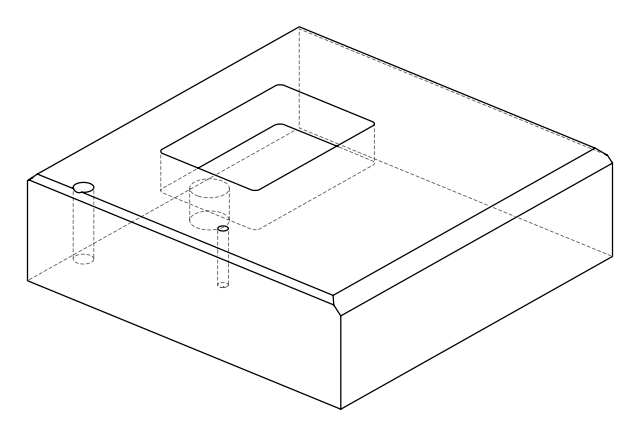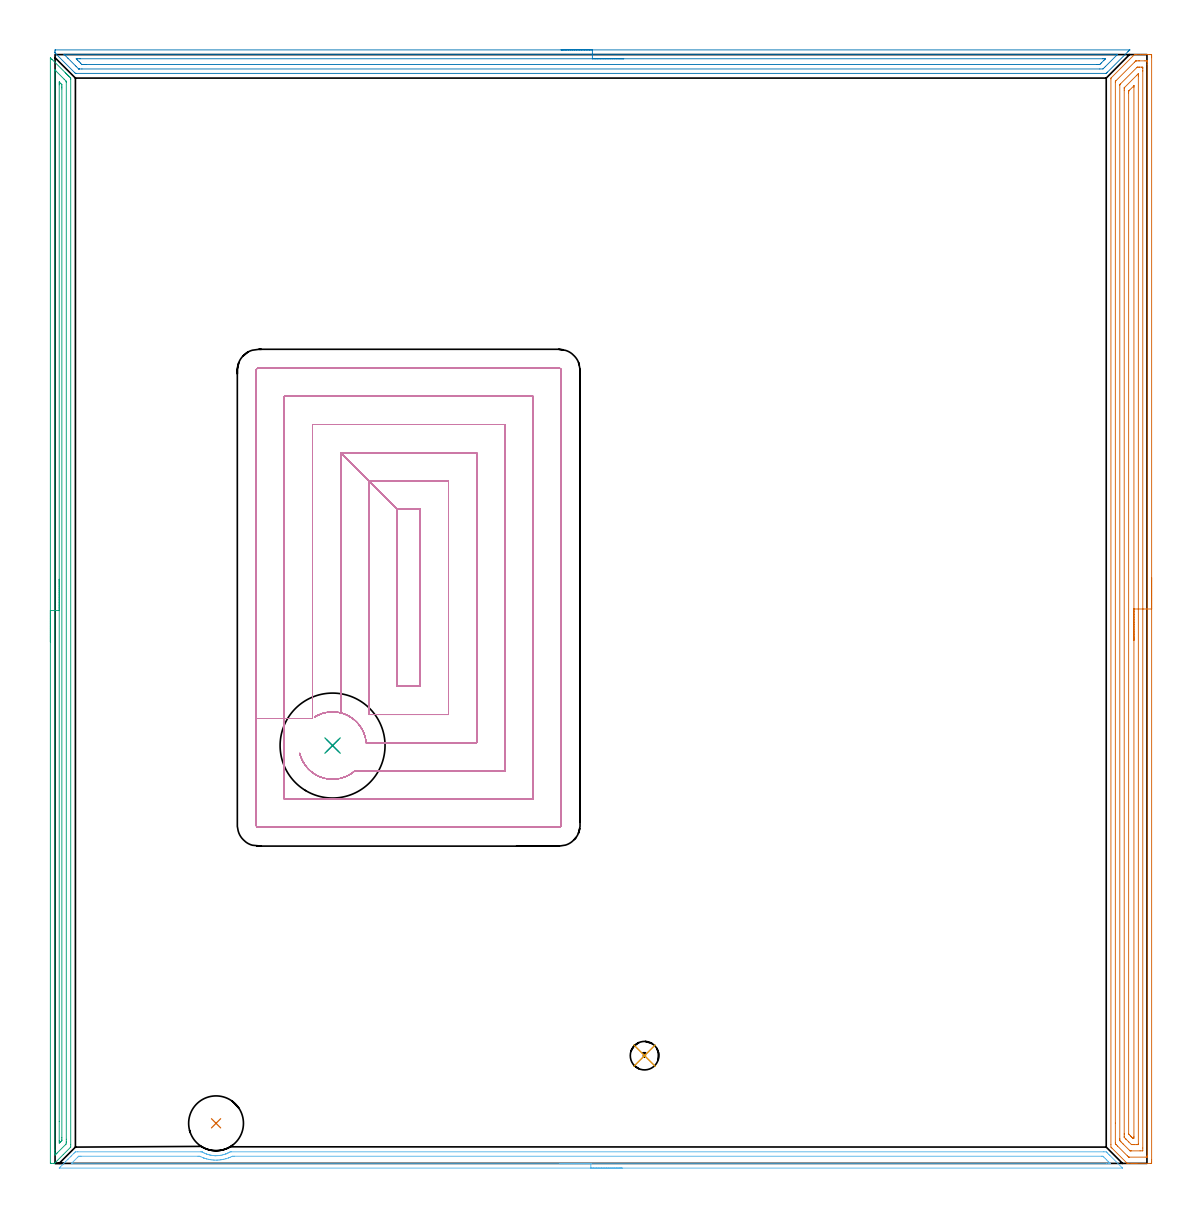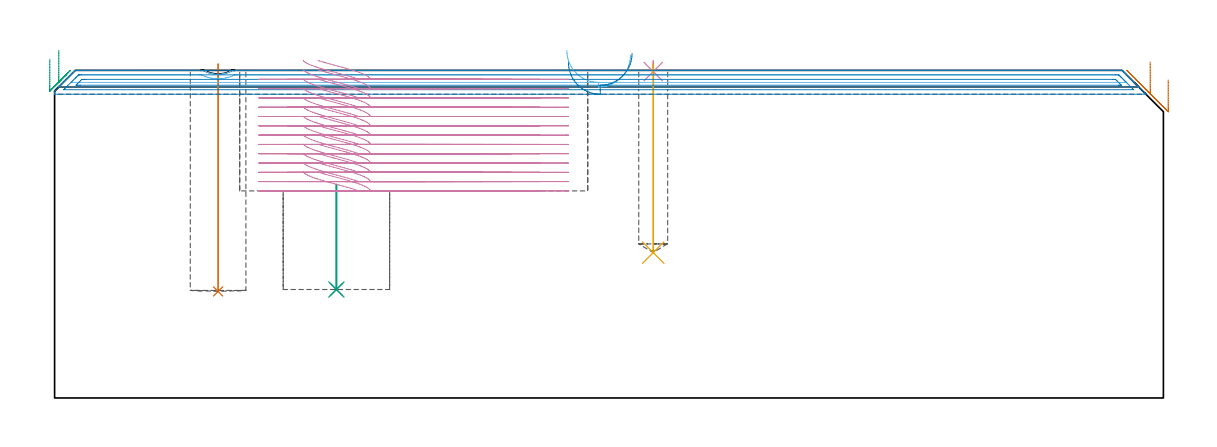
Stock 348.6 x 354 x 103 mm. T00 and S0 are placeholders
(PLAN: 10 operations, 5 tool changes, 88.5 min)
(1 INDEXABLE_INSERT_DRILL_BLIND_HOLE_FROM_SOLID | STEP1POCKET | NXT0302_006 | 0.29 min | 16644 mm3)
(2 INDEXABLE_INSERT_DRILL_BLIND_HOLE_FROM_SOLID_1 | STEP1POCKET_2 | NXT0302_006 | 0.14 min | 16498 mm3)
(3 DRILL_TO_ENLARGE_BLIND_HOLE | STEP1POCKET_2 | UGT0301_383 | 0.14 min | 44198 mm3)
(4 SPOT_DRILL | STEP1POCKET_1 | NXT0321_9005460120000 | 0.03 min | 1 mm3)
(5 DRILL_BLIND_HOLE_INTO_CENTER | STEP1POCKET_1 | UGT0301_206 | 0.24 min | 3593 mm3)
(6 AREA_MILL | FG_CHAMFER_SURFACE | UGT0205_001 | 5.55 min | 4648 mm3)
(7 AREA_MILL_1 | FG_CHAMFER_SURFACE_1 | UGT0205_001 | 14.28 min | 29827 mm3)
(8 AREA_MILL_2 | FG_CHAMFER_SURFACE_2 | UGT0205_001 | 8.29 min | 9507 mm3)
(9 AREA_MILL_3 | FG_CHAMFER_SURFACE_3 | UGT0205_001 | 8.52 min | 7308 mm3)
(10 MILL_RECTANGULAR_POCKET | POCKET_RECTANGULAR_STRAIGHT | NXT0201_011 | Follow Part, ap 3, ae 75% | 51.02 min | 622778 mm3)
(TOOL NXT0302_006 | Index. Insert Drill 17.5mm [880-D1750L25-05] | D17.5 PA176 FL88 Z2)
(TOOL UGT0301_383 | Twist Drill Flat Bottom 33.5 mm | D33.5 PA180 FL175 Z2)
(TOOL NXT0321_9005460120000 | NC Spot Drill, 142deg, 12mm, Carbide, Uncoated | D12 PA142 FL30 Z2)
(TOOL UGT0301_206 | Twist Drill 9.1 mm | D9.1 PA118 FL78 Z2)
(TOOL UGT0205_001 | Chamfer Mill 20 x 3 x 45 deg. | D20 FL50 Z2)
(TOOL NXT0201_011 | ENDMILL 12mm [2P460-1200-NA 1630] | D12 FL38 Z6)
(OP 1 INDEXABLE_INSERT_DRILL_BLIND_HOLE_FROM_SOLID)
G17 G21 G94 G90
T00 M6
G54
G17 G0 G90 X51.4 Y12.8 S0 M3
G43 Z113. H1
G94 G81 G98 Z33.5 F250. R105.
G80
M5
M2
(OP 2 INDEXABLE_INSERT_DRILL_BLIND_HOLE_FROM_SOLID_1)
G17 G21 G94 G90
T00 M6
G54
G17 G0 G90 X88.6 Y133.4 S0 M3
G43 Z113. H1
G94 G81 G98 Z34.1 F250. R67.1
G80
M5
M2
(OP 3 DRILL_TO_ENLARGE_BLIND_HOLE)
G17 G21 G94 G90
T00 M6
G54
G17 G0 G90 X88.6 Y133.4 S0 M3
G43 Z113. H0
G94 G81 G98 Z34.1 F250. R67.1
G80
M5
M2
(OP 4 SPOT_DRILL)
G17 G21 G94 G90
T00 M6
G54
G17 G0 G90 X188.2 Y34.4 S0 M3
G43 Z113. H0
G94 G81 G98 Z102.608 F250. R106.
G80
M5
M2
(OP 5 DRILL_BLIND_HOLE_INTO_CENTER)
G17 G21 G94 G90
T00 M6
G54
G17 G0 G90 X188.2 Y34.4 S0 M3
G43 Z113. H0
G94 G81 G98 Z45.7 F250. R105.
G80
M5
M2
(OP 6 AREA_MILL)
G17 G21 G94 G90
T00 M6
G54
G17 G0 G90 X181.05 Y-1.5 S1061 M3
G43 Z113. H0
Z107.8
G94 G1 X181.012 Z106.928 F250.
X180.898 Z106.064
X180.709 Z105.212
X180.447 Z104.38
X180.113 Z103.574
X179.71 Z102.8
X179.241 Z102.064
X178.71 Z101.372
X178.121 Z100.729
X177.478 Z100.14
X176.786 Z99.608
X176.05 Z99.14
X175.276 Z98.737
X174.47 Z98.403
X173.638 Z98.141
X172.786 Z97.952
X171.921 Z97.838
X171.05 Z97.8
X1.461
X1.319 Y-1.493 Z97.806
X1.461 Y-1.343 Z97.957
X1.704 Y-1.095 Z98.205
X2.353 Y-0.446 Z98.853
X3.246 Y0.446 Z99.746
X4.138 Y1.339 Z100.638
X4.923 Y2.124 Z101.422
X5.031 Y2.233 Z101.529
X5.216 Y2.417 Z101.715
X5.924 Y3.125 Z102.423
X6.092 Y3.295 Z102.59
X6.239 Y3.44 Z102.738
X6.37 Y3.57 Z102.868
X6.495 Y3.695 Z102.991
X7.262 Y3.7 Z103.
X46.545 Y3.698 Z102.998
X46.818 Y3.703 Z102.988
X46.873 Y3.693 Z102.977
X46.929 Y3.67 Z102.957
X47.014 Y3.62 Z102.916
X47.071 Y3.588 Z102.886
X47.201 Y3.516 Z102.815
X47.428 Y3.403 Z102.701
X47.639 Y3.297 Z102.597
X48.24 Y3.036 Z102.336
X48.33 Y3.003 Z102.302
X48.386 Y2.981 Z102.281
X48.534 Y2.931 Z102.231
X48.979 Y2.797 Z102.095
X49.213 Y2.737 Z102.033
X49.428 Y2.681 Z101.979
X49.582 Y2.649 Z101.948
X49.874 Y2.591 Z101.889
X50.322 Y2.523 Z101.821
X50.769 Y2.48 Z101.775
X50.807 Y2.478 Z101.773
X50.899 Y2.472 Z101.769
X50.999 Y2.468 Z101.761
X51.089 Y2.462 Z101.757
X51.092
X51.203 Y2.457 Z101.749
X51.217 Y2.456
X51.299 Y2.455 Z101.751
X51.359 Y2.457 Z101.749
X51.617 Y2.462 Z101.752
X51.891 Y2.478 Z101.767
X52.111 Y2.488 Z101.782
X52.558 Y2.534 Z101.833
X52.823 Y2.576 Z101.875
X52.885 Y2.586 Z101.885
X53.005 Y2.605 Z101.904
X53.453 Y2.7 Z101.999
X53.899 Y2.822 Z102.119
X54.453 Y3.003 Z102.3
X54.559 Y3.038 Z102.333
X54.569 Y3.042 Z102.337
X54.721 Y3.102 Z102.4
X54.794 Y3.132 Z102.429
X55.015 Y3.234 Z102.53
X55.15 Y3.295 Z102.593
X55.244 Y3.338 Z102.636
X55.688 Y3.563 Z102.862
X55.908 Y3.68 Z102.98
X55.934 Y3.693 Z102.993
X56.354 Y3.7 Z103.
X334.838
X335.605 Y3.695 Z102.991
X335.73 Y3.57 Z102.868
X335.954 Y3.346 Z102.646
X336.446 Y2.856 Z102.152
X336.778 Y2.522 Z101.821
X340.754 Y-1.453 Z97.845
X340.788 Y-1.489 Z97.809
Y-1.496 Z97.802
Y-1.499 Z97.799
X171.05 Y-1.5 Z97.8
Y-0.086 Z99.214
X5.477 Y-0.085 Z99.215
X5.342 Y-0.084 Z99.216
X5.231 Y-0.081 Z99.219
X5.186 Y-0.079 Z99.221
X5.188 Y-0.073 Z99.227
X5.255 Y0.001 Z99.301
X5.33 Y0.079 Z99.379
X7.262 Y2.012 Z101.312
X7.469 Y2.214 Z101.514
X7.518 Y2.258 Z101.558
X7.543 Y2.279 Z101.579
X7.586 Y2.28 Z101.58
X7.776 Y2.283 Z101.583
X8.155 Y2.285 Z101.585
X8.289 Y2.286 Z101.586
X45.643 Y2.284 Z101.584
X45.779 Y2.283 Z101.583
X46.156 Y2.277 Z101.577
X46.202 Y2.275 Z101.575
X46.536 Y2.125 Z101.425
X47.077 Y1.885 Z101.185
X47.428 Y1.744 Z101.044
X47.516 Y1.711 Z101.011
X47.581 Y1.689 Z100.989
X48.055 Y1.539 Z100.839
X48.321 Y1.463 Z100.763
X48.427 Y1.435 Z100.735
X48.881 Y1.327 Z100.627
X49.213 Y1.26 Z100.56
X49.56 Y1.198 Z100.498
X50.106 Y1.122 Z100.422
X50.576 Y1.077 Z100.377
X50.999 Y1.053 Z100.353
X51.498 Y1.048 Z100.348
X51.891 Y1.061 Z100.361
X52.349 Y1.088 Z100.388
X52.784 Y1.134 Z100.434
X53.144 Y1.184 Z100.484
X53.676 Y1.278 Z100.578
X53.895 Y1.324 Z100.624
X54.569 Y1.489 Z100.789
X54.609 Y1.5 Z100.8
X54.741 Y1.539 Z100.839
X55.357 Y1.744 Z101.044
X55.461 Y1.782 Z101.082
X55.917 Y1.969 Z101.269
X56.53 Y2.244 Z101.544
X56.592 Y2.272 Z101.572
X56.678 Y2.279 Z101.579
X56.867 Y2.282 Z101.582
X57.247 Y2.285 Z101.585
X334.079
X334.458 Y2.28 Z101.58
X334.548 Y2.279 Z101.579
X334.668 Y2.17 Z101.47
X334.837 Y2.009 Z101.309
X335.311 Y1.539 Z100.839
X335.73 Y1.12 Z100.42
X336.189 Y0.661 Z99.961
X336.623 Y0.227 Z99.527
X336.849 Y-0.006 Z99.294
X336.889 Y-0.051 Z99.249
X336.91 Y-0.079 Z99.221
X336.865 Y-0.08 Z99.22
X336.623 Y-0.084 Z99.216
X336.489 Y-0.085 Z99.215
X335.73 Y-0.086 Z99.214
X171.05
X170.178 Z99.252
X169.313 Z99.366
X168.462 Z99.555
X167.63 Z99.817
X166.824 Z100.151
X166.05 Z100.554
X165.314 Z101.023
X164.622 Z101.554
X163.979 Z102.143
X163.389 Z102.786
X162.858 Z103.478
X162.39 Z104.214
X161.987 Z104.988
X161.653 Z105.794
X161.391 Z106.626
X161.202 Z107.478
X161.088 Z108.343
X161.05 Z109.214
G0 Z113.
M5
M2
(OP 7 AREA_MILL_1)
G17 G21 G94 G90
T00 M6
G54
G17 G0 G90 X350.1 Y187. S1061 M3
G43 Z113. H0
Z100.
G94 G1 Y186.962 Z99.128 F250.
Y186.848 Z98.264
Y186.659 Z97.412
Y186.397 Z96.58
Y186.063 Z95.774
Y185.66 Z95.
Y185.192 Z94.264
Y184.66 Z93.572
Y184.071 Z92.929
Y183.428 Z92.34
Y182.736 Z91.809
Y182. Z91.34
Y181.226 Z90.937
Y180.42 Z90.603
Y179.588 Z90.341
Y178.736 Z90.152
Y177.872 Z90.038
Y177. Z90.
Y1.13
X350.099 Y0.614 Z90.001
X350.096 Y0.241 Z90.002
X350.093 Y0.01 Z90.005
X349.73 Y0. Z90.367
X345.351 Z94.743
X344.805 Z95.292
X344.476 Z95.62
X343.929 Z96.167
X343.6 Z96.495
X342.615 Z97.485
X342.299 Y0.01 Z97.8
X342.286 Y0.019 Z97.813
X342.133 Y0.168 Z97.967
X337.403 Y4.897 Z102.696
X337.22 Y5.08 Z102.877
X337.105 Y5.198 Z102.991
X337.1 Y5.973 Z103.
Y346.241
X337.104 Y346.495 Z102.99
X337.274 Y346.674 Z102.826
X344.587 Y353.988 Z95.51
X344.594 Y353.994 Z95.503
X344.853 Y354. Z95.243
X345.134 Z94.965
X346.556 Z93.54
X347.103 Z92.994
X347.432 Z92.665
X347.978 Z92.116
X348.581 Z91.515
X348.854 Z91.241
X349.456 Z90.64
X349.73 Y353.996 Z90.366
X350.092 Y353.99 Z90.004
X350.096 Y353.759 Z90.002
X350.099 Y353.386 Z90.001
X350.1 Y353.008 Z90.
Y177.
X348.686 Z91.414
X348.685 Y2.573 Z91.415
X348.684 Y2.401 Z91.416
X348.679 Y2.042 Z91.421
X348.671 Y2.01 Z91.429
X348.606 Y2.006 Z91.494
X348.502 Y2.002 Z91.598
X348.371 Y2. Z91.729
X342.921 Y2.001 Z97.179
X342.823 Y2.003 Z97.277
X342.774 Y2.006 Z97.326
X342.751 Y2.011 Z97.349
X342.724 Y2.033 Z97.376
X342.35 Y2.401 Z97.75
X339.222 Y5.528 Z100.878
X338.78 Y5.973 Z101.32
X338.628 Y6.133 Z101.472
X338.521 Y6.249 Z101.579
X338.519 Y6.334 Z101.581
X338.515 Y6.693 Z101.585
X338.514 Y12.848 Z101.586
X338.515 Y345.176 Z101.585
X338.516 Y345.348 Z101.584
X338.519 Y345.437 Z101.581
X338.521 Y345.456 Z101.579
X338.534 Y345.474 Z101.566
X338.566 Y345.512 Z101.534
X338.676 Y345.625 Z101.424
X344.65 Y351.599 Z95.45
X345.01 Y351.948 Z95.09
X345.059 Y351.99 Z95.041
X345.155 Y351.993 Z94.945
X345.351 Y351.997 Z94.749
X345.834 Y352. Z94.266
X346.227 Z93.873
X347.978 Z92.122
X348.462 Y351.999 Z91.638
X348.626 Y351.995 Z91.474
X348.656 Y351.991 Z91.444
X348.679 Y351.986 Z91.421
X348.68 Y351.949 Z91.42
X348.684 Y351.772 Z91.416
X348.685 Y351.599 Z91.415
X348.686 Y350.878 Z91.414
Y177.
X347.272 Z92.828
X347.271 Y4.908 Z92.829
X347.266 Y4.187 Z92.834
X347.265 Y4.022 Z92.835
X347.103 Y4.01 Z92.997
X346.409 Y4.001 Z93.691
X343.6 Z96.5
X343.417 Y4.003 Z96.683
X343.295 Y4.006 Z96.805
X343.201 Y4.011 Z96.899
X343.164 Y4.044 Z96.936
X343.014 Y4.187 Z97.086
X340.973 Y6.226 Z99.127
X340.334 Y6.866 Z99.766
X340.097 Y7.108 Z100.003
X339.942 Y7.269 Z100.158
X339.934 Y7.587 Z100.166
X339.93 Y7.759 Z100.17
X339.929 Y7.931 Z100.171
Y344.274
X339.931 Y344.364 Z100.169
X339.934 Y344.408 Z100.166
X339.937 Y344.426 Z100.163
X339.958 Y344.455 Z100.142
X340.027 Y344.527 Z100.073
X340.097 Y344.598 Z100.003
X345.351 Y349.852 Z94.749
X345.447 Y349.94 Z94.653
X345.487 Y349.976 Z94.613
X345.525 Y349.99 Z94.575
X345.698 Y349.994 Z94.402
X346.044 Y349.999 Z94.056
X346.227 Z93.873
X346.923 Y349.997 Z93.177
X347.103 Y349.99 Z92.997
X347.265 Y349.976 Z92.835
X347.268 Y349.813 Z92.832
X347.27 Y349.643 Z92.83
X347.271 Y348.92 Z92.829
Y348.748
X347.272 Y177. Z92.828
X345.857 Z94.243
Y6.351
X345.855 Y6.178 Z94.245
X345.851 Y6.041 Z94.249
X345.849 Y6.009 Z94.251
X345.828 Y6.007 Z94.272
X345.776 Y6.004 Z94.324
X345.351 Y6. Z94.749
X344.476 Z95.624
X344.025 Y6.001 Z96.075
X343.812 Y6.003 Z96.288
X343.706 Y6.007 Z96.394
X343.655 Y6.01 Z96.445
X343.6 Y6.06 Z96.5
X342.783 Y6.866 Z97.317
X342.724 Y6.924 Z97.376
X341.889 Y7.759 Z98.211
X341.849 Y7.8 Z98.251
X341.428 Y8.225 Z98.672
X341.376 Y8.28 Z98.724
X341.353 Y8.307 Z98.747
X341.35 Y8.344 Z98.75
X341.346 Y8.48 Z98.754
X341.344 Y8.652 Z98.756
X341.343 Y9.168 Z98.757
Y9.545
Y342.668
X341.345 Y343.182 Z98.755
X341.349 Y343.372 Z98.751
X341.351 Y343.39 Z98.749
X341.364 Y343.408 Z98.736
X341.402 Y343.45 Z98.698
X341.51 Y343.562 Z98.59
X345.351 Y347.402 Z94.749
X345.663 Y347.709 Z94.437
X345.778 Y347.819 Z94.322
X345.851 Y347.886 Z94.249
X345.854 Y347.775 Z94.246
X345.856 Y347.699 Z94.244
X345.857 Y347.511 Z94.243
Y347.134
Y177.
X344.443 Z95.657
Y8.652
X344.439 Y8.222 Z95.661
X344.436 Y8.017 Z95.664
X344.236 Y8.003 Z95.864
X344.16 Z95.94
X344.12 Y8.006 Z95.98
X344.102 Y8.01 Z95.998
X344.032 Y8.076 Z96.068
X343.749 Y8.351 Z96.351
X343.6 Y8.498 Z96.5
X343.446 Y8.652 Z96.654
X343.286 Y8.815 Z96.814
X342.948 Y9.162 Z97.152
X342.764 Y9.356 Z97.336
X342.757 Y9.545 Z97.343
Y341.775
X342.761 Y342.205 Z97.339
X342.764 Y342.312 Z97.336
X342.768 Y342.358 Z97.332
X342.795 Y342.388 Z97.305
X342.895 Y342.494 Z97.205
X343.067 Y342.668 Z97.033
X344.386 Y343.987 Z95.714
X344.418 Y344.018 Z95.682
X344.433 Y344.029 Z95.667
X344.437 Z95.663
X344.438 Y344.025 Z95.662
X344.441 Y343.94 Z95.659
X344.443 Y343.595 Z95.657
Y177.
Y176.128 Z95.695
Y175.264 Z95.809
Y174.412 Z95.998
Y173.58 Z96.26
Y172.774 Z96.594
Y172. Z96.997
Y171.264 Z97.465
Y170.572 Z97.996
Y169.929 Z98.586
Y169.34 Z99.229
Y168.808 Z99.921
Y168.34 Z100.657
Y167.937 Z101.431
Y167.603 Z102.237
Y167.341 Z103.069
Y167.152 Z103.92
Y167.038 Z104.785
Y167. Z105.657
G0 Z113.
M5
M2
(OP 8 AREA_MILL_2)
G17 G21 G94 G90
T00 M6
G54
G17 G0 G90 X161.55 Y355.5 S1061 M3
G43 Z113. H0
Z105.5
G94 G1 X161.588 Z104.628 F250.
X161.702 Z103.763
X161.891 Z102.912
X162.153 Z102.08
X162.487 Z101.274
X162.89 Z100.5
X163.359 Z99.764
X163.89 Z99.072
X164.479 Z98.429
X165.122 Z97.84
X165.814 Z97.308
X166.55 Z96.84
X167.324 Z96.437
X168.13 Z96.103
X168.962 Z95.841
X169.814 Z95.652
X170.679 Z95.538
X171.55 Z95.5
X343.021
X343.085 Y355.497 Z95.502
X343.087 Y355.495 Z95.503
X343.085 Y355.484 Z95.514
X342.926 Y355.325 Z95.672
X342.787 Y355.186 Z95.812
X342.513 Y354.913 Z96.087
X336.003 Y348.403 Z102.596
X335.757 Y348.156 Z102.84
X335.604 Y348.005 Z102.99
X335.347 Y348. Z103.
X6.791
X6.505 Y348.004 Z102.99
X6.363 Y348.137 Z102.863
X0.244 Y354.266 Z96.733
X0.076 Y354.434 Z96.564
X0.001 Y354.532 Z96.465
X-0.053 Y354.606 Z96.391
X-0.059 Y354.625 Z96.371
X-0.053 Y354.757 Z96.241
X-0.01 Y355.14 Z95.859
X0.01 Y355.494 Z95.505
X0.05 Y355.5 Z95.5
X171.55
Y354.086 Z96.914
X338.918 Y354.085 Z96.915
X339.02 Y354.083 Z96.917
X339.205 Y354.079 Z96.921
X339.123 Y353.984 Z97.016
X339.024 Y353.878 Z97.122
X338.918 Y353.768 Z97.232
X335.347 Y350.197 Z100.803
X335.005 Y349.859 Z101.141
X334.654 Y349.516 Z101.484
X334.55 Y349.42 Z101.58
X333.561 Y349.414 Z101.586
X8.577
X7.785 Y349.415 Z101.585
X7.684 Y349.417 Z101.583
X7.584 Y349.421 Z101.579
X7.534 Y349.429 Z101.571
X7.502 Y349.456 Z101.544
X7.438 Y349.516 Z101.484
X6.791 Y350.16 Z100.84
X6.543 Y350.41 Z100.59
X4.113 Y352.843 Z98.157
X3.22 Y353.738 Z97.262
X2.977 Y353.984 Z97.016
X2.899 Y354.069 Z96.931
X2.892 Y354.077 Z96.923
X2.898 Y354.079 Z96.921
X2.949 Y354.083 Z96.917
X3.017 Y354.085 Z96.915
X171.55 Y354.086 Z96.914
Y352.672 Z98.328
X334.454 Y352.671 Z98.329
X334.874
X335.078 Y352.669 Z98.331
X335.347 Y352.665 Z98.335
Y352.655 Z98.345
Y352.648 Z98.352
X335.122 Y352.422 Z98.578
X334.898 Y352.197 Z98.803
X334.004 Y351.303 Z99.697
X333.782 Y351.082 Z99.918
X333.561 Y350.866 Z100.134
X333.529 Y350.84 Z100.16
X333.507 Y350.835 Z100.165
X333.456 Y350.832 Z100.168
X333.352 Y350.83 Z100.17
X333.143 Y350.829 Z100.171
X332.669 Y350.828 Z100.172
X9.944 Y350.829 Z100.171
X9.47
X9.049 Y350.831 Z100.169
X8.577 Y350.836 Z100.164
X8.103 Y351.303 Z99.697
X7.684 Y351.719 Z99.281
X7.208 Y352.197 Z98.803
X6.791 Y352.618 Z98.382
X6.752 Y352.665 Z98.335
X6.791 Y352.666 Z98.334
X7.212 Y352.67 Z98.33
X7.684 Y352.671 Z98.329
X8.103 Y352.672 Z98.328
X171.55
X172.422 Z98.366
X173.287 Z98.48
X174.138 Z98.669
X174.97 Z98.931
X175.776 Z99.265
X176.55 Z99.668
X177.286 Z100.137
X177.978 Z100.668
X178.621 Z101.257
X179.211 Z101.901
X179.742 Z102.593
X180.21 Z103.328
X180.613 Z104.102
X180.947 Z104.908
X181.209 Z105.74
X181.398 Z106.592
X181.512 Z107.457
X181.55 Z108.328
G0 Z113.
M5
M2
(OP 9 AREA_MILL_3)
G17 G21 G94 G90
T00 M6
G54
G17 G0 G90 X-1.5 Y166.5 S1061 M3
G43 Z113. H0
Z106.5
G94 G1 Y166.538 Z105.629 F250.
Y166.652 Z104.764
Y166.841 Z103.912
Y167.103 Z103.08
Y167.437 Z102.274
Y167.84 Z101.5
Y168.308 Z100.764
Y168.84 Z100.072
Y169.429 Z99.429
Y170.072 Z98.84
Y170.764 Z98.309
Y171.5 Z97.84
Y172.274 Z97.437
Y173.08 Z97.103
Y173.912 Z96.841
Y174.763 Z96.652
Y175.628 Z96.538
Y176.5 Z96.5
Y352.776
X-1.496 Y352.984 Z96.501
X-1.494 Y352.986 Z96.503
X-1.483 Y352.984 Z96.514
X-1.018 Y352.518 Z96.981
X-0.922 Y352.423 Z97.076
X-0.889 Y352.389 Z97.11
X3.234 Y348.267 Z101.231
X3.278 Y348.222 Z101.277
X3.487 Y348.014 Z101.486
X3.531 Y347.97 Z101.528
X3.576 Y347.925 Z101.575
X3.783 Y347.717 Z101.782
X3.828 Y347.673 Z101.825
X3.873 Y347.627 Z101.872
X4.079 Y347.421 Z102.078
X4.125 Y347.376 Z102.122
X4.171 Y347.33 Z102.17
X4.375 Y347.125 Z102.374
X4.422 Y347.08 Z102.419
X4.738 Y346.762 Z102.738
X4.997 Y346.495 Z102.988
X5. Y346.139 Z103.
Y5.968
X4.995 Y5.193 Z102.991
X4.875 Y5.075 Z102.875
X4.867 Y5.067 Z102.866
X2.643 Y2.843 Z100.643
X-0.041 Y0.16 Z97.959
X-0.199 Y0.01 Z97.794
X-0.359 Y0. Z97.64
X-1.173 Z96.826
X-1.492 Y0.01 Z96.505
X-1.5 Y0.084 Z96.5
Y176.5
X-0.086 Z97.914
X-0.085 Y348.927 Z97.915
X-0.082 Y349.037 Z97.918
X-0.079 Y349.108 Z97.921
X-0.076 Y349.117 Z97.924
X-0.07 Y349.113 Z97.93
X-0.031 Y349.078 Z97.969
X0.232 Y348.818 Z98.232
X2.911 Y346.139 Z100.911
X3.531 Y345.516 Z101.531
X3.562 Y345.481 Z101.562
X3.575 Y345.463 Z101.575
X3.579 Y345.41 Z101.579
X3.584 Y345.301 Z101.584
X3.585 Y345.246 Z101.585
X3.586 Y345.192 Z101.586
Y7.699
X3.583 Y6.861 Z101.583
X3.581 Y6.811 Z101.581
X3.531 Y6.193 Z101.531
X3.422 Y6.077 Z101.422
X3.317 Y5.968 Z101.317
X0.639 Y3.289 Z98.639
X0.301 Y2.956 Z98.301
X-0.031 Y2.631 Z97.969
X-0.081 Y3.289 Z97.919
X-0.083 Y3.342 Z97.917
X-0.086 Y4.182 Z97.914
Y4.237
Y176.5
X1.329 Z99.329
Y344.354
X1.33 Y344.775 Z99.33
X1.334 Y345.246 Z99.334
X1.335 Y345.253 Z99.335
X1.349 Y345.246 Z99.349
X1.75 Y344.848 Z99.75
X1.996 Y344.598 Z99.996
X2.118 Y344.47 Z100.118
X2.165 Y344.409 Z100.165
X2.166 Y344.354 Z100.166
X2.17 Y343.933 Z100.17
X2.171 Y343.461 Z100.171
X2.172 Y343.038 Z100.172
X2.171 Y8.224 Z100.171
X2.17 Y7.754 Z100.17
X2.167 Y7.336 Z100.167
X2.164 Y7.277 Z100.164
X2.135 Y7.244 Z100.135
X2.053 Y7.158 Z100.053
X1.762 Y6.861 Z99.762
X1.756 Y6.855 Z99.756
X1.336 Y6.457 Z99.336
X1.332 Y6.861 Z99.332
X1.329 Y7.282 Z99.329
Y13.436
Y176.5
Y177.372 Z99.367
Y178.236 Z99.48
Y179.088 Z99.669
Y179.92 Z99.932
Y180.726 Z100.265
Y181.5 Z100.668
Y182.236 Z101.137
Y182.928 Z101.668
Y183.571 Z102.257
Y184.16 Z102.901
Y184.691 Z103.593
Y185.16 Z104.329
Y185.563 Z105.102
Y185.897 Z105.908
Y186.159 Z106.74
Y186.348 Z107.592
Y186.462 Z108.457
Y186.5 Z109.329
G0 Z113.
M5
M2
(OP 10 MILL_RECTANGULAR_POCKET)
G17 G21 G94 G90
T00 M6
G54
G17 G0 G90 X82.814 Y142.446 S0 M3
G43 Z113.102 H1
Z106.102
G94 G1 X83.3 Y142.762 Z105.946 F250.
X84.473 Y143.335 Z105.596
X84.908 Y143.495 Z105.472
X85.344 Y143.654 Z105.348
X86.561 Y143.963 Z105.012
X87.805 Y144.129 Z104.675
X89.06 Y144.148 Z104.339
X90.309 Y144.021 Z104.002
X91.534 Y143.75 Z103.666
X92.72 Y143.337 Z103.33
X93.85 Y142.79 Z102.993
X94.908 Y142.114 Z102.657
X95.88 Y141.32 Z102.321
X96.753 Y140.418 Z101.984
X97.515 Y139.421 Z101.648
X98.156 Y138.341 Z101.312
X98.666 Y137.194 Z100.975
X99.04 Y135.996 Z100.639
X99.271 Y134.762 Z100.303
X99.31 Y134.3 Z100.178
X134.6 F500.
Y226.9
X91.2
X100.2 Y217.9
X109.2 Y208.9
Y152.3
X116.6
Y208.9
X109.2
X100.2 Y217.9
Y143.3
X125.6
Y217.9
X100.2
X91.2 Y226.9
Y143.828
G0 X78.149 Y130.929 Z106.102
G1 X78.262 Y130.426 Z105.963 F250.
X78.698 Y129.196 Z105.614
X79.28 Y128.027 Z105.264
X79.999 Y126.938 Z104.914
X80.845 Y125.943 Z104.564
X81.805 Y125.059 Z104.214
X82.176 Y124.781 Z104.09
X82.548 Y124.504 Z103.966
X83.443 Y123.958 Z103.685
X84.386 Y123.501 Z103.404
X85.37 Y123.138 Z103.123
X85.818 Y123.018 Z102.999
X86.266 Y122.898 Z102.875
X87.45 Y122.703 Z102.553
X88.648 Y122.642 Z102.232
X89.846 Y122.715 Z101.91
X91.028 Y122.92 Z101.589
X92.18 Y123.256 Z101.267
X93.287 Y123.717 Z100.946
X94.337 Y124.3 Z100.624
X95.314 Y124.995 Z100.303
X95.664 Y125.3 Z100.178
X143.6 F500.
Y235.9
X82.2
Y142.035
X73.2
Y116.3
X152.6
Y244.9
X73.2
Y142.035
X64.2
Y108.
G3 X64.9 Y107.3 R0.7
G1 X160.9
G3 X161.6 Y108. R0.7
G1 Y253.2
G3 X160.9 Y253.9 R0.7
G1 X64.9
G3 X64.2 Y253.2 R0.7
G1 Y142.035
Y141.035
G0 X82.805 Y142.462 Z103.178
G1 X82.824 Y142.475 Z103.172 F250.
X83.941 Y143.097 Z102.83
X85.125 Y143.582 Z102.487
X85.57 Y143.712 Z102.363
X86.015 Y143.843 Z102.238
X87.144 Y144.059 Z101.93
X88.289 Y144.153 Z101.622
X89.438 Y144.125 Z101.314
X90.578 Y143.974 Z101.006
X91.695 Y143.703 Z100.698
X92.777 Y143.314 Z100.39
X93.811 Y142.811 Z100.082
X94.785 Y142.202 Z99.774
X95.153 Y141.919 Z99.65
X95.52 Y141.636 Z99.526
X96.356 Y140.854 Z99.219
X97.104 Y139.988 Z98.913
X97.755 Y139.047 Z98.606
X98.304 Y138.043 Z98.299
X98.742 Y136.986 Z97.993
X99.065 Y135.888 Z97.686
X99.271 Y134.762 Z97.379
X99.31 Y134.3 Z97.255
X134.6 F500.
Y226.9
X91.2
X100.2 Y217.9
X109.2 Y208.9
Y152.3
X116.6
Y208.9
X109.2
X100.2 Y217.9
Y143.3
X125.6
Y217.9
X100.2
X91.2 Y226.9
Y143.828
G0 X78.14 Y130.927 Z103.178
G1 X78.402 Y129.977 Z102.914 F250.
X78.836 Y128.884 Z102.599
X79.387 Y127.845 Z102.284
X79.643 Y127.458 Z102.16
X79.9 Y127.072 Z102.035
X80.476 Y126.347 Z101.787
X81.113 Y125.674 Z101.539
X81.805 Y125.059 Z101.291
X82.176 Y124.781 Z101.167
X82.549 Y124.504 Z101.042
X83.119 Y124.142 Z100.861
X83.528 Y123.923 Z100.737
X83.937 Y123.704 Z100.613
X84.187 Y123.588 Z100.539
X84.618 Y123.416 Z100.414
X85.049 Y123.245 Z100.29
X86.209 Y122.911 Z99.967
X87.399 Y122.71 Z99.643
X88.604 Y122.643 Z99.32
X89.809 Y122.712 Z98.996
X90.999 Y122.914 Z98.673
X92.159 Y123.249 Z98.35
X93.274 Y123.712 Z98.026
X94.33 Y124.296 Z97.703
X95.314 Y124.995 Z97.379
X95.663 Y125.3 Z97.255
X143.6 F500.
Y235.9
X82.2
Y142.034
X73.2
Y116.3
X152.6
Y244.9
X73.2
Y142.034
X64.2
Y108.
G3 X64.9 Y107.3 R0.7
G1 X160.9
G3 X161.6 Y108. R0.7
G1 Y253.2
G3 X160.9 Y253.9 R0.7
G1 X64.9
G3 X64.2 Y253.2 R0.7
G1 Y142.034
Y141.034
G0 X82.808 Y142.45 Z100.255
G1 X83.561 Y142.905 Z100.019 F250.
X84.645 Y143.405 Z99.7
X85.083 Y143.556 Z99.575
X85.521 Y143.708 Z99.451
X86.705 Y143.988 Z99.125
X87.914 Y144.134 Z98.799
X89.13 Y144.142 Z98.473
X90.34 Y144.012 Z98.147
X91.528 Y143.747 Z97.821
X92.678 Y143.35 Z97.495
X93.776 Y142.826 Z97.169
X94.808 Y142.181 Z96.843
X95.76 Y141.424 Z96.517
X96.621 Y140.564 Z96.191
X97.38 Y139.612 Z95.865
X98.026 Y138.582 Z95.539
X98.232 Y138.166 Z95.414
X98.438 Y137.75 Z95.29
X98.811 Y136.782 Z95.012
X99.09 Y135.783 Z94.734
X99.271 Y134.762 Z94.456
X99.31 Y134.3 Z94.332
X134.6 F500.
Y226.9
X91.2
X100.2 Y217.9
X109.2 Y208.9
Y152.3
X116.6
Y208.9
X109.2
X100.2 Y217.9
Y143.3
X125.6
Y217.9
X100.2
X91.2 Y226.9
Y143.824
G0 X78.147 Y130.93 Z100.255
G1 X78.23 Y130.541 Z100.149 F250.
X78.64 Y129.335 Z99.807
X79.19 Y128.186 Z99.466
X79.432 Y127.79 Z99.342
X79.674 Y127.395 Z99.217
X80.306 Y126.547 Z98.934
X81.019 Y125.766 Z98.651
X81.805 Y125.059 Z98.367
X82.176 Y124.781 Z98.243
X82.549 Y124.504 Z98.119
X82.904 Y124.273 Z98.005
X83.308 Y124.044 Z97.881
X83.711 Y123.816 Z97.757
X84.209 Y123.578 Z97.609
X84.64 Y123.408 Z97.485
X85.071 Y123.237 Z97.36
X86.158 Y122.923 Z97.057
X87.273 Y122.725 Z96.754
X88.401 Y122.645 Z96.451
X89.532 Y122.684 Z96.148
X90.653 Y122.841 Z95.844
X91.104 Y122.949 Z95.72
X91.555 Y123.058 Z95.596
X92.561 Y123.4 Z95.311
X93.529 Y123.84 Z95.026
X94.449 Y124.374 Z94.741
X95.312 Y124.995 Z94.456
X95.661 Y125.3 Z94.332
X143.6 F500.
Y235.9
X82.2
Y142.034
X73.2
Y116.3
X152.6
Y244.9
X73.2
Y142.034
X64.2
Y108.
G3 X64.9 Y107.3 R0.7
G1 X160.9
G3 X161.6 Y108. R0.7
G1 Y253.2
G3 X160.9 Y253.9 R0.7
G1 X64.9
G3 X64.2 Y253.2 R0.7
G1 Y142.034
Y141.034
G0 X82.811 Y142.445 Z97.332
G1 X83.307 Y142.766 Z97.174 F250.
X84.468 Y143.333 Z96.827
X84.91 Y143.495 Z96.701
X85.346 Y143.654 Z96.577
X86.534 Y143.957 Z96.249
X87.749 Y144.122 Z95.92
X88.975 Y144.148 Z95.591
X90.196 Y144.035 Z95.263
X91.396 Y143.784 Z94.934
X92.56 Y143.398 Z94.606
X93.673 Y142.882 Z94.277
X94.719 Y142.243 Z93.948
X95.687 Y141.489 Z93.62
X96.562 Y140.63 Z93.291
X97.334 Y139.677 Z92.963
X97.992 Y138.643 Z92.634
X98.529 Y137.54 Z92.306
X98.689 Y137.105 Z92.181
X98.849 Y136.669 Z92.057
X99.104 Y135.725 Z91.795
X99.271 Y134.762 Z91.533
X99.31 Y134.3 Z91.409
X134.6 F500.
Y226.9
X91.2
X100.2 Y217.9
X109.2 Y208.9
Y152.3
X116.6
Y208.9
X109.2
X100.2 Y217.9
Y143.3
X125.6
Y217.9
X100.2
X91.2 Y226.9
Y143.824
G0 X78.146 Y130.931 Z97.332
G1 X78.219 Y130.577 Z97.235 F250.
X78.633 Y129.353 Z96.889
X79.189 Y128.187 Z96.542
X79.882 Y127.096 Z96.196
X80.7 Y126.096 Z95.85
X81.633 Y125.202 Z95.504
X82.55 Y124.503 Z95.195
X83.488 Y123.933 Z94.901
X84.48 Y123.461 Z94.606
X85.515 Y123.093 Z94.312
X85.965 Y122.98 Z94.188
X86.414 Y122.866 Z94.064
X87.582 Y122.691 Z93.747
X88.761 Y122.644 Z93.431
X89.939 Y122.727 Z93.115
X91.1 Y122.938 Z92.798
X92.232 Y123.275 Z92.482
X93.319 Y123.735 Z92.166
X94.35 Y124.31 Z91.849
X95.312 Y124.995 Z91.533
X95.661 Y125.3 Z91.409
X143.6 F500.
Y235.9
X82.2
Y142.035
X73.2
Y116.3
X152.6
Y244.9
X73.2
Y142.035
X64.2
Y108.
G3 X64.9 Y107.3 R0.7
G1 X160.9
G3 X161.6 Y108. R0.7
G1 Y253.2
G3 X160.9 Y253.9 R0.7
G1 X64.9
G3 X64.2 Y253.2 R0.7
G1 Y142.035
Y141.035
G0 X82.805 Y142.458 Z94.409
G1 X83.861 Y143.058 Z94.084 F250.
X85.055 Y143.557 Z93.737
X85.499 Y143.691 Z93.612
X85.943 Y143.825 Z93.488
X87.099 Y144.052 Z93.172
X88.273 Y144.152 Z92.857
X89.451 Y144.123 Z92.541
X90.619 Y143.965 Z92.225
X91.762 Y143.681 Z91.91
X92.867 Y143.273 Z91.594
X93.922 Y142.747 Z91.278
X94.912 Y142.11 Z90.963
X95.827 Y141.367 Z90.647
X96.158 Y141.041 Z90.523
X96.487 Y140.715 Z90.398
X97.2 Y139.861 Z90.1
X97.821 Y138.938 Z89.802
X98.344 Y137.956 Z89.504
X98.762 Y136.925 Z89.206
X99.072 Y135.857 Z88.908
X99.269 Y134.762 Z88.61
X99.308 Y134.3 Z88.486
X134.6 F500.
Y226.9
X91.2
X100.2 Y217.9
X109.2 Y208.9
Y152.3
X116.6
Y208.9
X109.2
X100.2 Y217.9
Y143.3
X125.6
Y217.9
X100.2
X91.2 Y226.9
Y143.827
G0 X78.148 Y130.928 Z94.409
G1 X78.259 Y130.437 Z94.274 F250.
X78.677 Y129.244 Z93.935
X79.233 Y128.109 Z93.596
X79.918 Y127.046 Z93.258
X80.723 Y126.072 Z92.919
X81.637 Y125.198 Z92.58
X82.55 Y124.503 Z92.273
X83.113 Y124.145 Z92.094
X83.698 Y123.823 Z91.915
X84.119 Y123.63 Z91.791
X84.541 Y123.437 Z91.666
X85.781 Y123.018 Z91.316
X87.062 Y122.752 Z90.965
X88.366 Y122.644 Z90.615
X89.674 Y122.696 Z90.264
X90.965 Y122.905 Z89.913
X92.222 Y123.27 Z89.563
X92.652 Y123.445 Z89.438
X93.081 Y123.62 Z89.314
X93.755 Y123.957 Z89.112
X94.403 Y124.341 Z88.91
X95.314 Y124.995 Z88.61
X95.664 Y125.3 Z88.486
X143.6 F500.
Y235.9
X82.2
Y142.035
X73.2
Y116.3
X152.6
Y244.9
X73.2
Y142.035
X64.2
Y108.
G3 X64.9 Y107.3 R0.7
G1 X160.9
G3 X161.6 Y108. R0.7
G1 Y253.2
G3 X160.9 Y253.9 R0.7
G1 X64.9
G3 X64.2 Y253.2 R0.7
G1 Y142.035
Y141.035
G0 X82.81 Y142.453 Z91.486
G1 X83.092 Y142.641 Z91.395 F250.
X83.5 Y142.861 Z91.27
X83.909 Y143.081 Z91.146
X85.034 Y143.55 Z90.82
X86.204 Y143.888 Z90.493
X87.406 Y144.092 Z90.167
X88.622 Y144.158 Z89.84
X89.839 Y144.087 Z89.514
X91.04 Y143.878 Z89.187
X91.486 Y143.754 Z89.063
X91.933 Y143.629 Z88.938
X93.143 Y143.152 Z88.59
X94.286 Y142.532 Z88.242
X95.346 Y141.779 Z87.893
X96.308 Y140.904 Z87.545
X96.617 Y140.558 Z87.42
X96.926 Y140.211 Z87.296
X97.633 Y139.24 Z86.974
X98.228 Y138.197 Z86.652
X98.702 Y137.093 Z86.33
X99.051 Y135.943 Z86.009
X99.269 Y134.762 Z85.687
X99.308 Y134.3 Z85.562
X134.6 F500.
Y226.9
X91.2
X100.2 Y217.9
X109.2 Y208.9
Y152.3
X116.6
Y208.9
X109.2
X100.2 Y217.9
Y143.3
X125.6
Y217.9
X100.2
X91.2 Y226.9
Y143.829
G0 X78.15 Y130.93 Z91.486
G1 X78.271 Y130.393 Z91.338 F250.
X78.71 Y129.167 Z90.989
X79.294 Y128.002 Z90.64
X79.544 Y127.612 Z90.516
X79.793 Y127.221 Z90.392
X80.397 Y126.439 Z90.127
X81.069 Y125.717 Z89.863
X81.805 Y125.059 Z89.598
X82.176 Y124.781 Z89.474
X82.549 Y124.504 Z89.35
X83.118 Y124.142 Z89.169
X83.527 Y123.923 Z89.044
X83.936 Y123.705 Z88.92
X84.342 Y123.52 Z88.801
X84.776 Y123.355 Z88.676
X85.209 Y123.19 Z88.552
X86.356 Y122.879 Z88.234
X87.53 Y122.696 Z87.915
X88.717 Y122.644 Z87.597
X89.903 Y122.723 Z87.279
X91.072 Y122.932 Z86.96
X92.212 Y123.268 Z86.642
X93.307 Y123.728 Z86.323
X94.345 Y124.306 Z86.005
X95.314 Y124.995 Z85.687
X95.663 Y125.3 Z85.562
X143.6 F500.
Y235.9
X82.2
Y142.034
X73.2
Y116.3
X152.6
Y244.9
X73.2
Y142.034
X64.2
Y108.
G3 X64.9 Y107.3 R0.7
G1 X160.9
G3 X161.6 Y108. R0.7
G1 Y253.2
G3 X160.9 Y253.9 R0.7
G1 X64.9
G3 X64.2 Y253.2 R0.7
G1 Y142.034
Y141.034
G0 X82.808 Y142.45 Z88.562
G1 X83.568 Y142.909 Z88.324 F250.
X84.651 Y143.407 Z88.005
X85.089 Y143.559 Z87.881
X85.528 Y143.71 Z87.757
X86.711 Y143.989 Z87.431
X87.919 Y144.134 Z87.105
X89.135 Y144.141 Z86.779
X90.345 Y144.012 Z86.453
X91.532 Y143.746 Z86.127
X92.681 Y143.349 Z85.801
X93.778 Y142.825 Z85.475
X94.81 Y142.18 Z85.149
X95.762 Y141.423 Z84.823
X96.622 Y140.563 Z84.498
X97.38 Y139.612 Z84.172
X98.026 Y138.582 Z83.846
X98.232 Y138.166 Z83.721
X98.438 Y137.75 Z83.597
X98.811 Y136.782 Z83.319
X99.09 Y135.783 Z83.041
X99.271 Y134.762 Z82.763
X99.31 Y134.3 Z82.639
X134.6 F500.
Y226.9
X91.2
X100.2 Y217.9
X109.2 Y208.9
Y152.3
X116.6
Y208.9
X109.2
X100.2 Y217.9
Y143.3
X125.6
Y217.9
X100.2
X91.2 Y226.9
Y143.824
G0 X78.147 Y130.93 Z88.562
G1 X78.232 Y130.532 Z88.453 F250.
X78.645 Y129.322 Z88.111
X79.199 Y128.169 Z87.768
X79.442 Y127.774 Z87.644
X79.685 Y127.379 Z87.519
X80.314 Y126.537 Z87.238
X81.023 Y125.762 Z86.956
X81.805 Y125.059 Z86.675
X82.176 Y124.781 Z86.55
X82.549 Y124.504 Z86.426
X83.063 Y124.175 Z86.262
X83.471 Y123.954 Z86.138
X83.879 Y123.733 Z86.014
X84.193 Y123.585 Z85.921
X84.624 Y123.414 Z85.796
X85.055 Y123.242 Z85.672
X86.145 Y122.926 Z85.368
X87.262 Y122.726 Z85.064
X88.395 Y122.645 Z84.76
X89.529 Y122.683 Z84.456
X90.653 Y122.841 Z84.152
X91.104 Y122.949 Z84.027
X91.555 Y123.058 Z83.903
X92.561 Y123.4 Z83.618
X93.529 Y123.84 Z83.333
X94.449 Y124.374 Z83.048
X95.312 Y124.995 Z82.763
X95.661 Y125.3 Z82.639
X143.6 F500.
Y235.9
X82.2
Y142.034
X73.2
Y116.3
X152.6
Y244.9
X73.2
Y142.034
X64.2
Y108.
G3 X64.9 Y107.3 R0.7
G1 X160.9
G3 X161.6 Y108. R0.7
G1 Y253.2
G3 X160.9 Y253.9 R0.7
G1 X64.9
G3 X64.2 Y253.2 R0.7
G1 Y142.034
Y141.034
G0 X82.811 Y142.447 Z85.639
G1 X83.158 Y142.68 Z85.527 F250.
X83.568 Y142.897 Z85.403
X83.978 Y143.115 Z85.278
X84.477 Y143.337 Z85.132
X85.546 Y143.715 Z84.828
X86.746 Y143.996 Z84.498
X87.969 Y144.137 Z84.168
X89.201 Y144.138 Z83.838
X90.425 Y143.998 Z83.508
X91.625 Y143.719 Z83.178
X92.786 Y143.306 Z82.848
X93.891 Y142.762 Z82.518
X94.927 Y142.095 Z82.187
X95.88 Y141.315 Z81.857
X96.738 Y140.431 Z81.527
X97.49 Y139.455 Z81.197
X98.125 Y138.399 Z80.867
X98.635 Y137.278 Z80.537
X98.784 Y136.838 Z80.413
X98.932 Y136.399 Z80.288
X99.133 Y135.587 Z80.064
X99.271 Y134.762 Z79.84
X99.31 Y134.3 Z79.716
X134.6 F500.
Y226.9
X91.2
X100.2 Y217.9
X109.2 Y208.9
Y152.3
X116.6
Y208.9
X109.2
X100.2 Y217.9
Y143.3
X125.6
Y217.9
X100.2
X91.2 Y226.9
Y143.824
G0 X78.149 Y130.932 Z85.639
G1 X78.262 Y130.426 Z85.5 F250.
X78.692 Y129.209 Z85.155
X79.265 Y128.053 Z84.809
X79.972 Y126.973 Z84.463
X80.804 Y125.986 Z84.117
X81.747 Y125.106 Z83.771
X82.549 Y124.504 Z83.503
X83.443 Y123.958 Z83.222
X84.387 Y123.501 Z82.941
X85.37 Y123.138 Z82.66
X85.818 Y123.018 Z82.536
X86.266 Y122.898 Z82.412
X87.382 Y122.711 Z82.108
X88.511 Y122.643 Z81.805
X89.641 Y122.694 Z81.502
X90.76 Y122.863 Z81.199
X91.855 Y123.148 Z80.896
X92.913 Y123.547 Z80.593
X93.924 Y124.054 Z80.29
X94.317 Y124.301 Z80.165
X94.71 Y124.548 Z80.041
X95.311 Y124.995 Z79.84
X95.661 Y125.3 Z79.716
X143.6 F500.
Y235.9
X82.2
Y142.035
X73.2
Y116.3
X152.6
Y244.9
X73.2
Y142.035
X64.2
Y108.
G3 X64.9 Y107.3 R0.7
G1 X160.9
G3 X161.6 Y108. R0.7
G1 Y253.2
G3 X160.9 Y253.9 R0.7
G1 X64.9
G3 X64.2 Y253.2 R0.7
G1 Y142.035
Y141.035
G0 X82.808 Y142.455 Z82.716
G1 X83.749 Y143.002 Z82.424 F250.
X84.911 Y143.506 Z82.085
X85.353 Y143.646 Z81.961
X85.795 Y143.786 Z81.836
X86.955 Y144.031 Z81.519
X88.135 Y144.147 Z81.201
X89.32 Y144.133 Z80.883
X90.497 Y143.988 Z80.566
X91.651 Y143.715 Z80.248
X92.768 Y143.317 Z79.93
X93.834 Y142.798 Z79.613
X94.836 Y142.165 Z79.295
X95.763 Y141.426 Z78.977
X96.095 Y141.102 Z78.853
X96.428 Y140.779 Z78.729
X97.156 Y139.919 Z78.427
X97.791 Y138.988 Z78.125
X98.325 Y137.996 Z77.823
X98.752 Y136.953 Z77.521
X99.068 Y135.871 Z77.219
X99.269 Y134.762 Z76.917
X99.308 Y134.3 Z76.793
X134.6 F500.
Y226.9
X91.2
X100.2 Y217.9
X109.2 Y208.9
Y152.3
X116.6
Y208.9
X109.2
X100.2 Y217.9
Y143.3
X125.6
Y217.9
X100.2
X91.2 Y226.9
Y143.828
G0 X78.149 Y130.933 Z82.716
G1 X78.277 Y130.371 Z82.562 F250.
X78.709 Y129.168 Z82.219
X79.281 Y128.025 Z81.877
X79.984 Y126.957 Z81.534
X80.809 Y125.98 Z81.191
X81.744 Y125.108 Z80.849
X82.549 Y124.504 Z80.579
X83.555 Y123.898 Z80.265
X83.974 Y123.698 Z80.14
X84.392 Y123.498 Z80.016
X85.283 Y123.166 Z79.761
X86.199 Y122.913 Z79.507
X87.134 Y122.742 Z79.252
X87.596 Y122.699 Z79.128
X88.057 Y122.656 Z79.003
X89.355 Y122.669 Z78.656
X90.642 Y122.839 Z78.308
X91.898 Y123.162 Z77.96
X93.107 Y123.634 Z77.612
X94.25 Y124.248 Z77.265
X95.311 Y124.995 Z76.917
X95.661 Y125.3 Z76.793
X143.6 F500.
Y235.9
X82.2
Y142.034
X73.2
Y116.3
X152.6
Y244.9
X73.2
Y142.034
X64.2
Y108.
G3 X64.9 Y107.3 R0.7
G1 X160.9
G3 X161.6 Y108. R0.7
G1 Y253.2
G3 X160.9 Y253.9 R0.7
G1 X64.9
G3 X64.2 Y253.2 R0.7
G1 Y142.034
Y141.034
G0 X82.813 Y142.451 Z79.793
G1 X83.367 Y142.799 Z79.617 F250.
X83.781 Y143.007 Z79.493
X84.196 Y143.215 Z79.369
X85.249 Y143.623 Z79.066
X86.339 Y143.918 Z78.764
X87.454 Y144.097 Z78.461
X88.582 Y144.158 Z78.158
X89.71 Y144.101 Z77.856
X90.826 Y143.926 Z77.553
X91.276 Y143.81 Z77.429
X91.725 Y143.695 Z77.304
X92.743 Y143.328 Z77.014
X93.72 Y142.861 Z76.724
X94.645 Y142.299 Z76.434
X95.508 Y141.646 Z76.144
X96.302 Y140.91 Z75.854
X96.611 Y140.564 Z75.73
X96.92 Y140.218 Z75.606
X97.629 Y139.246 Z75.283
X98.225 Y138.201 Z74.961
X98.701 Y137.096 Z74.639
X99.05 Y135.945 Z74.316
X99.269 Y134.762 Z73.994
X99.308 Y134.3 Z73.87
X134.6 F500.
Y226.9
X91.2
X100.2 Y217.9
X109.2 Y208.9
Y152.3
X116.6
Y208.9
X109.2
X100.2 Y217.9
Y143.3
X125.6
Y217.9
X100.2
X91.2 Y226.9
Y143.829
G0 X78.15 Y130.93 Z79.793
G1 X78.275 Y130.38 Z79.642 F250.
X78.718 Y129.149 Z79.291
X79.306 Y127.981 Z78.941
X79.557 Y127.591 Z78.817
X79.808 Y127.201 Z78.692
X80.407 Y126.427 Z78.43
X81.075 Y125.711 Z78.168
X81.805 Y125.059 Z77.905
X82.176 Y124.781 Z77.781
X82.549 Y124.504 Z77.657
X83.118 Y124.142 Z77.476
X83.527 Y123.923 Z77.352
X83.936 Y123.705 Z77.227
X84.342 Y123.52 Z77.108
X84.776 Y123.355 Z76.984
X85.209 Y123.19 Z76.859
X86.356 Y122.879 Z76.541
X87.53 Y122.696 Z76.223
X88.717 Y122.644 Z75.904
X89.903 Y122.723 Z75.586
X91.072 Y122.932 Z75.267
X92.212 Y123.268 Z74.949
X93.307 Y123.728 Z74.631
X94.345 Y124.306 Z74.312
X95.314 Y124.995 Z73.994
X95.663 Y125.3 Z73.87
X143.6 F500.
Y235.9
X82.2
Y142.034
X73.2
Y116.3
X152.6
Y244.9
X73.2
Y142.034
X64.2
Y108.
G3 X64.9 Y107.3 R0.7
G1 X160.9
G3 X161.6 Y108. R0.7
G1 Y253.2
G3 X160.9 Y253.9 R0.7
G1 X64.9
G3 X64.2 Y253.2 R0.7
G1 Y142.034
Y141.034
G0 X82.809 Y142.455 Z76.87
G1 X83.698 Y142.976 Z76.593 F250.
X84.81 Y143.469 Z76.267
X85.972 Y143.832 Z75.941
X87.166 Y144.063 Z75.615
X87.628 Y144.105 Z75.491
X88.09 Y144.146 Z75.367
X89.311 Y144.135 Z75.04
X90.522 Y143.985 Z74.713
X91.709 Y143.699 Z74.386
X92.855 Y143.28 Z74.058
X93.947 Y142.734 Z73.731
X94.97 Y142.068 Z73.404
X95.91 Y141.29 Z73.077
X96.237 Y140.96 Z72.953
X96.563 Y140.631 Z72.829
X97.256 Y139.785 Z72.536
X97.859 Y138.873 Z72.243
X98.367 Y137.905 Z71.95
X98.774 Y136.89 Z71.657
X99.076 Y135.838 Z71.364
X99.27 Y134.762 Z71.071
X99.309 Y134.3 Z70.946
X134.6 F500.
Y226.9
X91.2
X100.2 Y217.9
X109.2 Y208.9
Y152.3
X116.6
Y208.9
X109.2
X100.2 Y217.9
Y143.3
X125.6
Y217.9
X100.2
X91.2 Y226.9
Y143.829
G0 X78.148 Y130.929 Z76.87
G1 X78.235 Y130.522 Z76.758 F250.
X78.651 Y129.308 Z76.414
X79.209 Y128.152 Z76.07
X79.452 Y127.757 Z75.946
X79.696 Y127.363 Z75.822
X80.323 Y126.527 Z75.542
X81.028 Y125.757 Z75.262
X81.805 Y125.059 Z74.982
X82.176 Y124.781 Z74.858
X82.549 Y124.504 Z74.734
X83.118 Y124.142 Z74.553
X83.527 Y123.923 Z74.428
X83.936 Y123.705 Z74.304
X84.31 Y123.534 Z74.194
X84.743 Y123.367 Z74.07
X85.176 Y123.201 Z73.945
X86.325 Y122.885 Z73.626
X87.503 Y122.699 Z73.307
X88.694 Y122.644 Z72.987
X89.883 Y122.72 Z72.668
X91.057 Y122.928 Z72.348
X92.201 Y123.264 Z72.029
X93.3 Y123.725 Z71.71
X94.342 Y124.304 Z71.39
X95.314 Y124.995 Z71.071
X95.663 Y125.3 Z70.946
X143.6 F500.
Y235.9
X82.2
Y142.034
X73.2
Y116.3
X152.6
Y244.9
X73.2
Y142.034
X64.2
Y108.
G3 X64.9 Y107.3 R0.7
G1 X160.9
G3 X161.6 Y108. R0.7
G1 Y253.2
G3 X160.9 Y253.9 R0.7
G1 X64.9
G3 X64.2 Y253.2 R0.7
G1 Y142.034
Y141.034
G0 X82.81 Y142.448 Z73.946
G1 X83.182 Y142.694 Z73.827 F250.
X84.271 Y143.249 Z73.499
X84.703 Y143.417 Z73.375
X85.136 Y143.585 Z73.251
X86.398 Y143.93 Z72.9
X87.693 Y144.119 Z72.549
X89.002 Y144.149 Z72.199
X90.304 Y144.02 Z71.848
X91.581 Y143.735 Z71.497
X92.814 Y143.296 Z71.147
X93.985 Y142.711 Z70.796
X95.076 Y141.988 Z70.445
X96.071 Y141.137 Z70.094
X96.956 Y140.173 Z69.744
X97.232 Y139.8 Z69.619
X97.508 Y139.428 Z69.495
X98.151 Y138.347 Z69.158
X98.663 Y137.198 Z68.821
X99.038 Y135.998 Z68.484
X99.27 Y134.762 Z68.147
X99.309 Y134.3 Z68.023
X134.6 F500.
Y226.9
X91.2
X100.2 Y217.9
X109.2 Y208.9
Y152.3
X116.6
Y208.9
X109.2
X100.2 Y217.9
Y143.3
X125.6
Y217.9
X100.2
X91.2 Y226.9
Y143.827
G0 X78.148 Y130.93 Z73.946
G1 X78.339 Y130.171 Z73.737 F250.
X78.783 Y129.001 Z73.401
X79.361 Y127.889 Z73.066
X80.063 Y126.853 Z72.73
X80.882 Y125.905 Z72.395
X81.805 Y125.059 Z72.059
X82.176 Y124.781 Z71.935
X82.549 Y124.504 Z71.81
X83.44 Y123.96 Z71.531
X84.38 Y123.504 Z71.251
X85.36 Y123.141 Z70.971
X85.808 Y123.021 Z70.846
X86.256 Y122.9 Z70.722
X87.441 Y122.705 Z70.4
X88.64 Y122.642 Z70.078
X89.839 Y122.714 Z69.757
X91.023 Y122.919 Z69.435
X92.176 Y123.255 Z69.113
X93.285 Y123.716 Z68.791
X94.335 Y124.299 Z68.469
X95.314 Y124.995 Z68.147
X95.663 Y125.3 Z68.023
X143.6 F500.
Y235.9
X82.2
Y142.035
X73.2
Y116.3
X152.6
Y244.9
X73.2
Y142.035
X64.2
Y108.
G3 X64.9 Y107.3 R0.7
G1 X160.9
G3 X161.6 Y108. R0.7
G1 Y253.2
G3 X160.9 Y253.9 R0.7
G1 X64.9
G3 X64.2 Y253.2 R0.7
G1 Y142.035
Y141.035
G0 X82.81 Y142.449 Z71.023
G1 X83.233 Y142.724 Z70.888 F250.
X84.254 Y143.242 Z70.581
X84.686 Y143.41 Z70.457
X85.118 Y143.579 Z70.333
X86.345 Y143.919 Z69.992
X87.603 Y144.111 Z69.651
X88.875 Y144.153 Z69.31
X90.143 Y144.045 Z68.968
X91.39 Y143.788 Z68.627
X92.598 Y143.385 Z68.286
X93.749 Y142.843 Z67.945
X94.829 Y142.169 Z67.604
X95.821 Y141.371 Z67.263
X96.712 Y140.463 Z66.922
X97.49 Y139.455 Z66.581
X98.143 Y138.363 Z66.24
X98.663 Y137.201 Z65.899
X99.042 Y135.986 Z65.558
X99.134 Y135.531 Z65.434
X99.226 Y135.076 Z65.309
X99.271 Y134.762 Z65.224
X99.31 Y134.3 Z65.1
X134.6 F500.
Y226.9
X91.2
X100.2 Y217.9
X109.2 Y208.9
Y152.3
X116.6
Y208.9
X109.2
X100.2 Y217.9
Y143.3
X125.6
Y217.9
X100.2
X91.2 Y226.9
Y143.827
G0 X78.135 Y130.928 Z71.023
G1 X78.15 Y130.848 Z71.001 F250.
X78.486 Y129.737 Z70.69
X78.939 Y128.668 Z70.379
X79.505 Y127.655 Z70.068
X80.176 Y126.708 Z69.757
X80.946 Y125.839 Z69.446
X81.805 Y125.059 Z69.135
X82.176 Y124.781 Z69.011
X82.549 Y124.504 Z68.887
X83.561 Y123.894 Z68.57
X84.635 Y123.399 Z68.253
X85.073 Y123.247 Z68.129
X85.512 Y123.095 Z68.005
X86.774 Y122.799 Z67.657
X88.063 Y122.656 Z67.309
X89.36 Y122.67 Z66.962
X90.646 Y122.84 Z66.614
X91.902 Y123.163 Z66.267
X93.11 Y123.635 Z65.919
X94.253 Y124.249 Z65.572
X95.314 Y124.995 Z65.224
X95.663 Y125.3 Z65.1
X143.6 F500.
Y235.9
X82.2
Y142.035
X73.2
Y116.3
X152.6
Y244.9
X73.2
Y142.035
X64.2
Y108.
G3 X64.9 Y107.3 R0.7
G1 X160.9
G3 X161.6 Y108. R0.7
G1 Y253.2
G3 X160.9 Y253.9 R0.7
G1 X64.9
G3 X64.2 Y253.2 R0.7
G1 Y142.035
Y141.035
G0 Z113.102
M5
M2
